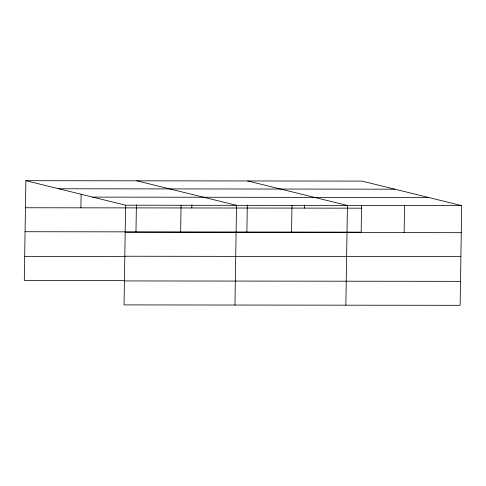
<?xml version="1.0" encoding="UTF-8"?>
<svg xmlns="http://www.w3.org/2000/svg" width="486" height="486" viewBox="0 0 486 486"><rect width="100%" height="100%" fill="white"/><g stroke="black" fill="none" stroke-linecap="round" stroke-linejoin="round"><path stroke-width="0.73" d="M25.867 180.677L125.613 205.195L124.045 304.898L460.133 305.323L461.7 205.614L361.955 181.102L25.867 180.677L24.3 280.386L124.72 280.513M80.895 207.826L81.107 194.285M135.977 231.865L136.396 204.885M180.64 232.338L181.065 205.262M191.806 207.965L191.855 204.952M234.951 305.038L236.518 205.329L136.779 180.816M246.882 232.004L247.307 205.025M291.551 232.478L291.977 205.402M304.394 208.105L304.443 205.098M345.862 305.178L347.429 205.469L247.684 180.956M361.578 205.165L361.153 232.144L25.065 231.725M404.139 232.618L404.565 205.542M58.782 188.768L394.869 189.188M92.692 197.103L428.786 197.523M125.613 205.195L461.7 205.614M25.442 207.753L361.529 208.178M125.188 232.272L461.275 232.691M124.811 256.237L460.898 256.657M24.677 256.42L125.096 256.547M124.422 280.932L460.509 281.351"/></g></svg>
